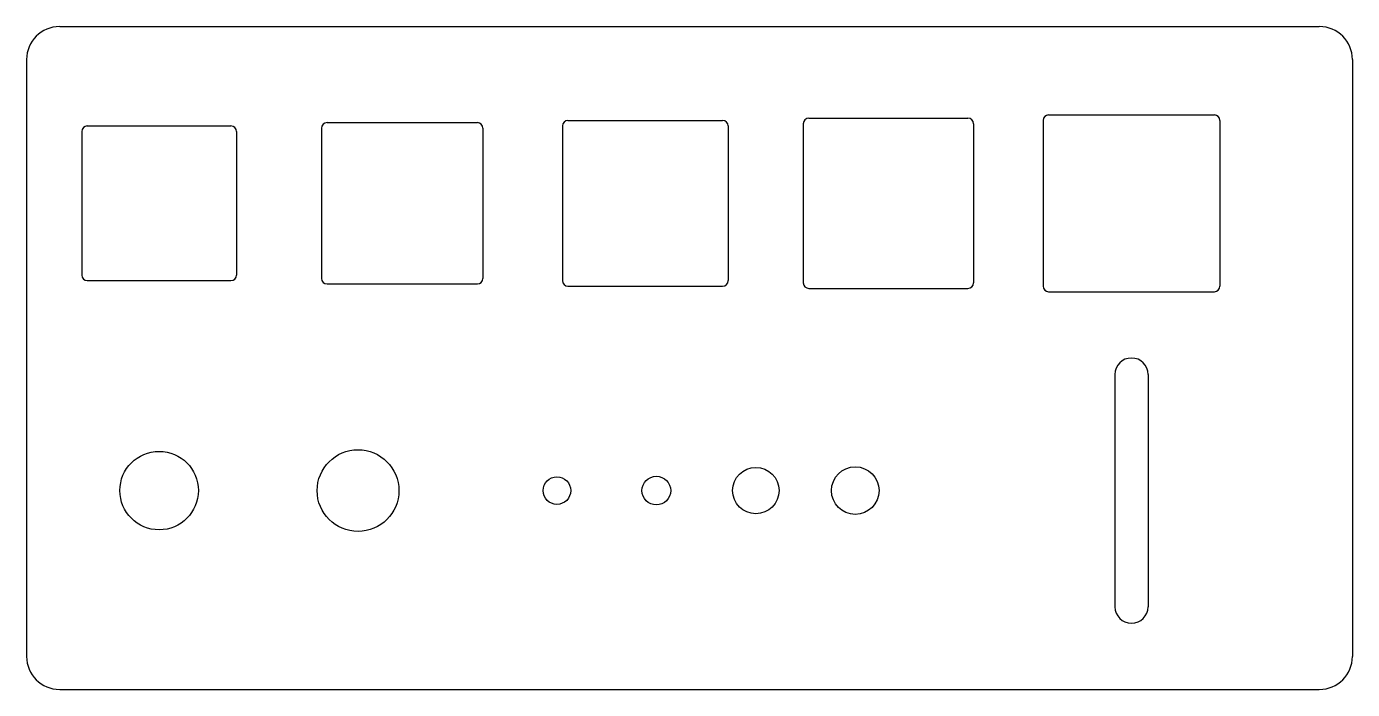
# Model space of a CAD drawing. Header units: millimetres. Extents: x 0 to 120, y 0 to 60.
import ezdxf

# ---------------------------------------------------------------- set-up
doc = ezdxf.new("R2010")
doc.units = ezdxf.units.MM
doc.layers.add('tmp_perfil', color=7, linetype='CONTINUOUS')

msp = doc.modelspace()

# ---------------------------------------------------------------- linework, layer by layer
at = {"layer": 'tmp_perfil'}
for p, q in [((3, 60, 1), (117, 60, 1)), ((0, 57, 1), (0, 3, 1)), ((120, 57, 1), (120, 3, 1)), ((70.8, 51.7, 1), (85.2, 51.7, 1)), ((92.5, 52, 1), (107.5, 52, 1)), ((5, 50.5, 1), (5, 37.5, 1)), ((5.5, 51, 1), (18.5, 51, 1)), ((19, 50.5, 1), (19, 37.5, 1)), ((26.7, 50.8, 1), (26.7, 37.2, 1)), ((27.2, 51.3, 1), (40.8, 51.3, 1)), ((41.3, 50.8, 1), (41.3, 37.2, 1)), ((48.5, 51, 1), (48.5, 37, 1)), ((49, 51.5, 1), (63, 51.5, 1)), ((63.5, 51, 1), (63.5, 37, 1)), ((70.3, 51.2, 1), (70.3, 36.8, 1)), ((85.7, 51.2, 1), (85.7, 36.8, 1)), ((92, 51.5, 1), (92, 36.5, 1)), ((108, 51.5, 1), (108, 36.5, 1)), ((5.5, 37, 1), (18.5, 37, 1)), ((27.2, 36.7, 1), (40.8, 36.7, 1)), ((49, 36.5, 1), (63, 36.5, 1)), ((70.8, 36.3, 1), (85.2, 36.3, 1)), ((92.5, 36, 1), (107.5, 36, 1)), ((99.99, 30, 1), (100.01, 30, 1)), ((98.5, 28.51, 1), (98.5, 7.49, 1)), ((101.5, 28.51, 1), (101.5, 7.49, 1)), ((99.99, 6, 1), (100.01, 6, 1)), ((3, 0, 1), (117, 0, 1))]:
    msp.add_line(p, q, dxfattribs=at)
for centre, radius in [((30, 18, 1), 3.7), ((12, 18, 1), 3.55), ((48, 18, 1), 1.25), ((57, 18, 1), 1.3), ((66, 18, 1), 2.1), ((75, 18, 1), 2.15)]:
    msp.add_circle(centre, radius, dxfattribs=at)
for centre, radius, start, end in [((3, 57, 1), 3, 90, 180), ((117, 57, 1), 3, 0, 90), ((70.8, 51.2, 1), 0.5, 90, 180), ((85.2, 51.2, 1), 0.5, 0, 90), ((92.5, 51.5, 1), 0.5, 90, 180), ((107.5, 51.5, 1), 0.5, 0, 90), ((5.5, 50.5, 1), 0.5, 90, 180), ((18.5, 50.5, 1), 0.5, 0, 90), ((27.2, 50.8, 1), 0.5, 90, 180), ((40.8, 50.8, 1), 0.5, 0, 90), ((49, 51, 1), 0.5, 90, 180), ((63, 51, 1), 0.5, 0, 90), ((5.5, 37.5, 1), 0.5, 180, -90), ((18.5, 37.5, 1), 0.5, -90, 0), ((27.2, 37.2, 1), 0.5, 180, -90), ((40.8, 37.2, 1), 0.5, -90, 0), ((49, 37, 1), 0.5, 180, -90), ((63, 37, 1), 0.5, -90, 0), ((70.8, 36.8, 1), 0.5, 180, -90), ((85.2, 36.8, 1), 0.5, -90, 0), ((92.5, 36.5, 1), 0.5, 180, -90), ((107.5, 36.5, 1), 0.5, -90, 0), ((99.99, 28.51, 1), 1.49, 90, 180), ((100.01, 28.51, 1), 1.49, 0, 90), ((99.99, 7.49, 1), 1.49, 180, -90), ((100.01, 7.49, 1), 1.49, -90, 0), ((3, 3, 1), 3, 180, -90), ((117, 3, 1), 3, -90, 0)]:
    msp.add_arc(centre, radius, start, end, dxfattribs=at)

doc.saveas('drawing.dxf')
